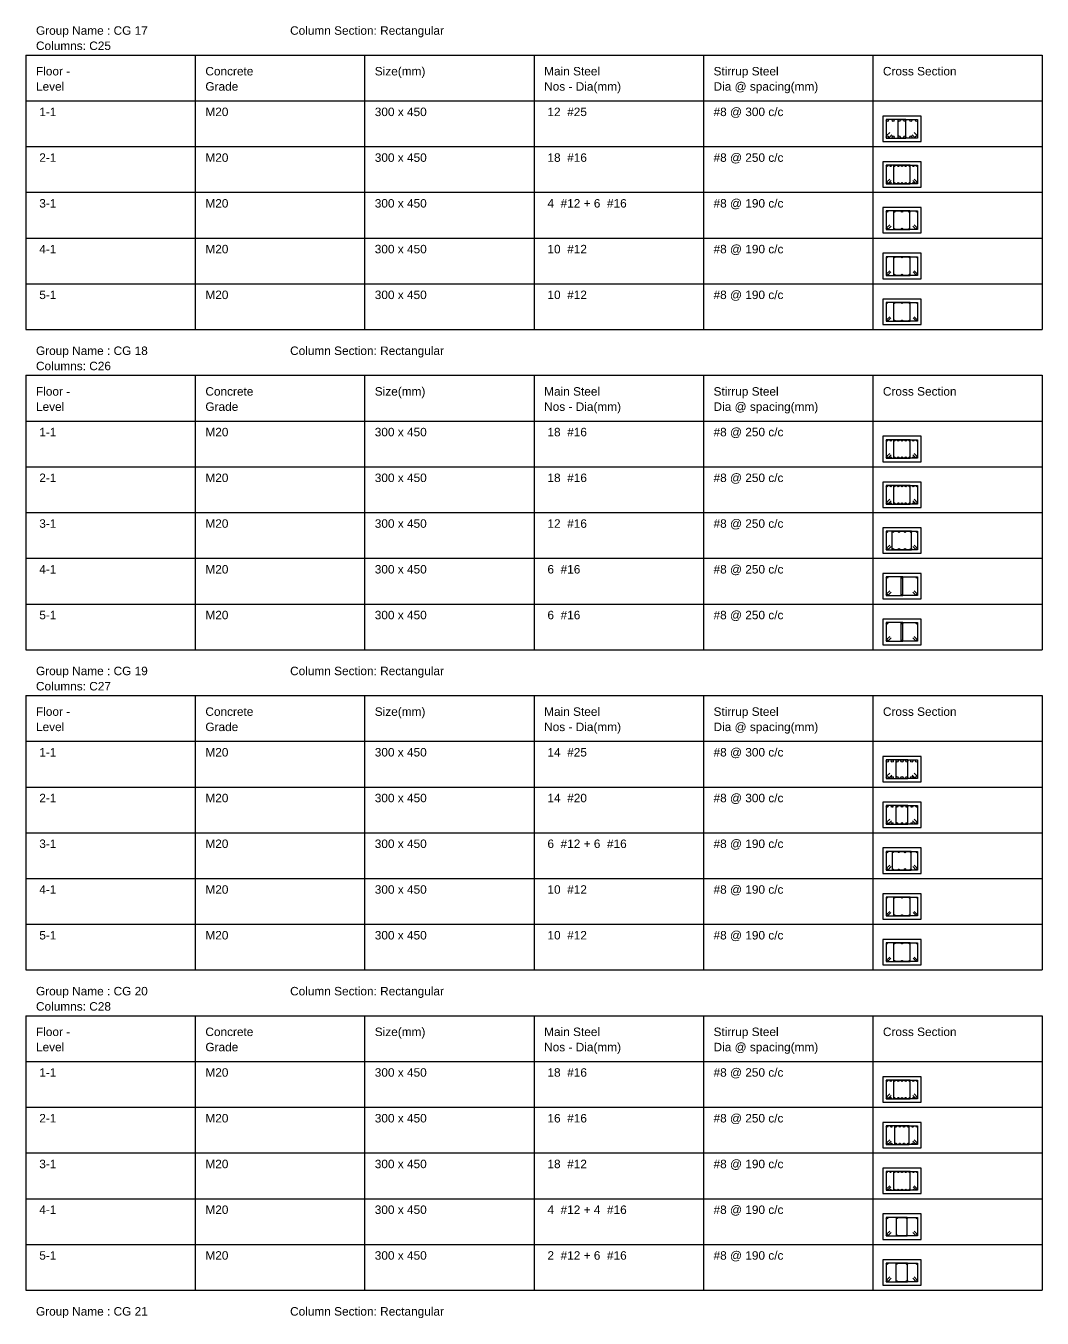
# Model space of a CAD drawing. Extents: x 28 to 264, y -211 to 74.
# Drawn here: x 73.06 to 85.06, y -20.25 to -4.99 of the extents above; entities that cross this region are included whole.
import ezdxf

# ---------------------------------------------------------------- set-up
doc = ezdxf.new("R2010")
doc.units = 0
doc.layers.add('Schedule', color=140, linetype='CONTINUOUS')
doc.styles.add('STRUDS_Arial', font='ARIAL.TTF', dxfattribs={"height": 0.04})

msp = doc.modelspace()

# ---------------------------------------------------------------- linework, layer by layer
at = {"layer": 'Schedule'}
for p, q in [((73.058, -5.34), (85.058, -5.34)), ((73.058, -5.34), (73.058, -8.58)), ((75.058, -5.34), (75.058, -8.58)), ((77.058, -5.34), (77.058, -8.58)), ((79.058, -5.34), (79.058, -8.58)), ((81.058, -5.34), (81.058, -8.58)), ((83.058, -5.34), (83.058, -8.58)), ((85.058, -5.34), (85.058, -8.58)), ((73.058, -5.88), (85.058, -5.88)), ((83.628, -6.06), (83.178, -6.06)), ((83.178, -6.06), (83.178, -6.36)), ((83.45, -6.1), (83.218, -6.1)), ((83.218, -6.1), (83.218, -6.32)), ((83.356, -6.32), (83.356, -6.1)), ((83.356, -6.1), (83.588, -6.1)), ((83.45, -6.32), (83.45, -6.1)), ((83.588, -6.1), (83.588, -6.32)), ((83.628, -6.36), (83.628, -6.06)), ((83.178, -6.36), (83.628, -6.36)), ((83.218, -6.295), (83.258, -6.255)), ((83.218, -6.32), (83.45, -6.32)), ((83.243, -6.32), (83.283, -6.28)), ((83.588, -6.32), (83.356, -6.32)), ((83.563, -6.32), (83.523, -6.28)), ((83.588, -6.295), (83.548, -6.255)), ((73.058, -6.42), (85.058, -6.42)), ((83.628, -6.6), (83.178, -6.6)), ((83.178, -6.6), (83.178, -6.9)), ((83.4995, -6.64), (83.218, -6.64)), ((83.218, -6.64), (83.218, -6.86)), ((83.3065, -6.86), (83.3065, -6.64)), ((83.3065, -6.64), (83.588, -6.64)), ((83.4995, -6.86), (83.4995, -6.64)), ((83.588, -6.64), (83.588, -6.86)), ((83.628, -6.9), (83.628, -6.6)), ((83.218, -6.844), (83.258, -6.804)), ((83.218, -6.86), (83.4995, -6.86)), ((83.234, -6.86), (83.274, -6.82)), ((83.588, -6.86), (83.3065, -6.86)), ((83.572, -6.86), (83.532, -6.82)), ((83.588, -6.844), (83.548, -6.804)), ((73.058, -6.96), (85.058, -6.96)), ((83.178, -6.9), (83.628, -6.9)), ((83.628, -7.14), (83.178, -7.14)), ((83.178, -7.14), (83.178, -7.44)), ((83.628, -7.44), (83.628, -7.14)), ((83.4955, -7.18), (83.218, -7.18)), ((83.218, -7.18), (83.218, -7.4)), ((83.3065, -7.4), (83.3065, -7.18)), ((83.3065, -7.18), (83.588, -7.18)), ((83.4955, -7.4), (83.4955, -7.18)), ((83.588, -7.18), (83.588, -7.4)), ((83.178, -7.44), (83.628, -7.44)), ((83.218, -7.384), (83.258, -7.344)), ((83.218, -7.4), (83.4955, -7.4)), ((83.234, -7.4), (83.274, -7.36)), ((83.588, -7.4), (83.3065, -7.4)), ((83.572, -7.4), (83.532, -7.36)), ((83.588, -7.384), (83.548, -7.344)), ((73.058, -7.5), (85.058, -7.5)), ((83.628, -7.68), (83.178, -7.68)), ((83.178, -7.68), (83.178, -7.98)), ((83.4985, -7.72), (83.218, -7.72)), ((83.218, -7.72), (83.218, -7.94)), ((83.3075, -7.94), (83.3075, -7.72)), ((83.3075, -7.72), (83.588, -7.72)), ((83.4985, -7.94), (83.4985, -7.72)), ((83.588, -7.72), (83.588, -7.94)), ((83.628, -7.98), (83.628, -7.68)), ((83.218, -7.928), (83.258, -7.888)), ((83.23, -7.94), (83.27, -7.9)), ((83.576, -7.94), (83.536, -7.9)), ((83.588, -7.928), (83.548, -7.888)), ((73.058, -8.04), (85.058, -8.04)), ((83.178, -7.98), (83.628, -7.98)), ((83.218, -7.94), (83.4985, -7.94)), ((83.588, -7.94), (83.3075, -7.94)), ((83.628, -8.22), (83.178, -8.22)), ((83.178, -8.22), (83.178, -8.52)), ((83.628, -8.52), (83.628, -8.22)), ((83.4985, -8.26), (83.218, -8.26)), ((83.218, -8.26), (83.218, -8.48)), ((83.3075, -8.48), (83.3075, -8.26)), ((83.3075, -8.26), (83.588, -8.26)), ((83.4985, -8.48), (83.4985, -8.26)), ((83.588, -8.26), (83.588, -8.48)), ((83.178, -8.52), (83.628, -8.52)), ((83.218, -8.468), (83.258, -8.428)), ((83.218, -8.48), (83.4985, -8.48)), ((83.23, -8.48), (83.27, -8.44)), ((83.588, -8.48), (83.3075, -8.48)), ((83.576, -8.48), (83.536, -8.44)), ((83.588, -8.468), (83.548, -8.428)), ((73.058, -8.58), (85.058, -8.58)), ((73.058, -9.12), (85.058, -9.12)), ((73.058, -9.12), (73.058, -12.36)), ((75.058, -9.12), (75.058, -12.36)), ((77.058, -9.12), (77.058, -12.36)), ((79.058, -9.12), (79.058, -12.36)), ((81.058, -9.12), (81.058, -12.36)), ((83.058, -9.12), (83.058, -12.36)), ((85.058, -9.12), (85.058, -12.36)), ((73.058, -9.66), (85.058, -9.66)), ((83.628, -9.84), (83.178, -9.84)), ((83.178, -9.84), (83.178, -10.14)), ((83.4995, -9.88), (83.218, -9.88)), ((83.218, -9.88), (83.218, -10.1)), ((83.3065, -10.1), (83.3065, -9.88)), ((83.3065, -9.88), (83.588, -9.88)), ((83.4995, -10.1), (83.4995, -9.88)), ((83.588, -9.88), (83.588, -10.1)), ((83.628, -10.14), (83.628, -9.84)), ((83.218, -10.084), (83.258, -10.044)), ((83.234, -10.1), (83.274, -10.06)), ((83.572, -10.1), (83.532, -10.06)), ((83.588, -10.084), (83.548, -10.044)), ((73.058, -10.2), (85.058, -10.2)), ((83.178, -10.14), (83.628, -10.14)), ((83.218, -10.1), (83.4995, -10.1)), ((83.588, -10.1), (83.3065, -10.1)), ((83.628, -10.38), (83.178, -10.38)), ((83.178, -10.38), (83.178, -10.68)), ((83.4995, -10.42), (83.218, -10.42)), ((83.218, -10.42), (83.218, -10.64)), ((83.3065, -10.64), (83.3065, -10.42)), ((83.3065, -10.42), (83.588, -10.42)), ((83.4995, -10.64), (83.4995, -10.42)), ((83.588, -10.42), (83.588, -10.64)), ((83.628, -10.68), (83.628, -10.38)), ((83.218, -10.624), (83.258, -10.584)), ((83.218, -10.64), (83.4995, -10.64)), ((83.234, -10.64), (83.274, -10.6)), ((83.588, -10.64), (83.3065, -10.64)), ((83.572, -10.64), (83.532, -10.6)), ((83.588, -10.624), (83.548, -10.584)), ((73.058, -10.74), (85.058, -10.74)), ((83.178, -10.68), (83.628, -10.68)), ((83.628, -10.92), (83.178, -10.92)), ((83.178, -10.92), (83.178, -11.22)), ((83.5172, -10.96), (83.218, -10.96)), ((83.218, -10.96), (83.218, -11.18)), ((83.2888, -11.18), (83.2888, -10.96)), ((83.2888, -10.96), (83.588, -10.96)), ((83.5172, -11.18), (83.5172, -10.96)), ((83.588, -10.96), (83.588, -11.18)), ((83.628, -11.22), (83.628, -10.92)), ((83.218, -11.164), (83.258, -11.124)), ((83.588, -11.164), (83.548, -11.124)), ((73.058, -11.28), (85.058, -11.28)), ((83.178, -11.22), (83.628, -11.22)), ((83.218, -11.18), (83.5172, -11.18)), ((83.234, -11.18), (83.274, -11.14)), ((83.588, -11.18), (83.2888, -11.18)), ((83.572, -11.18), (83.532, -11.14)), ((83.628, -11.46), (83.178, -11.46)), ((83.178, -11.46), (83.178, -11.76)), ((83.411, -11.5), (83.218, -11.5)), ((83.218, -11.5), (83.218, -11.72)), ((83.395, -11.72), (83.395, -11.5)), ((83.395, -11.5), (83.588, -11.5)), ((83.411, -11.72), (83.411, -11.5)), ((83.588, -11.5), (83.588, -11.72)), ((83.628, -11.76), (83.628, -11.46)), ((83.218, -11.704), (83.258, -11.664)), ((83.218, -11.72), (83.411, -11.72)), ((83.234, -11.72), (83.274, -11.68)), ((83.588, -11.72), (83.395, -11.72)), ((83.572, -11.72), (83.532, -11.68)), ((83.588, -11.704), (83.548, -11.664)), ((73.058, -11.82), (85.058, -11.82)), ((83.178, -11.76), (83.628, -11.76)), ((83.628, -12), (83.178, -12)), ((83.178, -12), (83.178, -12.3)), ((83.411, -12.04), (83.218, -12.04)), ((83.218, -12.04), (83.218, -12.26)), ((83.395, -12.26), (83.395, -12.04)), ((83.395, -12.04), (83.588, -12.04)), ((83.411, -12.26), (83.411, -12.04)), ((83.588, -12.04), (83.588, -12.26)), ((83.628, -12.3), (83.628, -12)), ((83.218, -12.244), (83.258, -12.204)), ((83.588, -12.244), (83.548, -12.204)), ((83.178, -12.3), (83.628, -12.3)), ((83.218, -12.26), (83.411, -12.26)), ((83.234, -12.26), (83.274, -12.22)), ((83.588, -12.26), (83.395, -12.26)), ((83.572, -12.26), (83.532, -12.22)), ((73.058, -12.36), (85.058, -12.36)), ((73.058, -12.9), (85.058, -12.9)), ((73.058, -12.9), (73.058, -16.14)), ((75.058, -12.9), (75.058, -16.14)), ((77.058, -12.9), (77.058, -16.14)), ((79.058, -12.9), (79.058, -16.14)), ((81.058, -12.9), (81.058, -16.14)), ((83.058, -12.9), (83.058, -16.14)), ((85.058, -12.9), (85.058, -16.14)), ((73.058, -13.44), (85.058, -13.44)), ((83.628, -13.62), (83.178, -13.62)), ((83.178, -13.62), (83.178, -13.92)), ((83.473, -13.66), (83.218, -13.66)), ((83.218, -13.66), (83.218, -13.88)), ((83.333, -13.88), (83.333, -13.66)), ((83.333, -13.66), (83.588, -13.66)), ((83.473, -13.88), (83.473, -13.66)), ((83.588, -13.66), (83.588, -13.88)), ((83.628, -13.92), (83.628, -13.62)), ((83.218, -13.855), (83.258, -13.815)), ((83.218, -13.88), (83.473, -13.88)), ((83.243, -13.88), (83.283, -13.84)), ((83.588, -13.88), (83.333, -13.88)), ((83.563, -13.88), (83.523, -13.84)), ((83.588, -13.855), (83.548, -13.815)), ((73.058, -13.98), (85.058, -13.98)), ((83.178, -13.92), (83.628, -13.92)), ((83.628, -14.16), (83.178, -14.16)), ((83.178, -14.16), (83.178, -14.46)), ((83.628, -14.46), (83.628, -14.16)), ((83.4714, -14.2), (83.218, -14.2)), ((83.218, -14.2), (83.218, -14.42)), ((83.3347, -14.42), (83.3347, -14.2)), ((83.3347, -14.2), (83.588, -14.2)), ((83.4714, -14.42), (83.4714, -14.2)), ((83.588, -14.2), (83.588, -14.42)), ((83.178, -14.46), (83.628, -14.46)), ((83.218, -14.4), (83.258, -14.36)), ((83.218, -14.42), (83.4714, -14.42)), ((83.238, -14.42), (83.278, -14.38)), ((83.588, -14.42), (83.3347, -14.42)), ((83.568, -14.42), (83.528, -14.38)), ((83.588, -14.4), (83.548, -14.36)), ((73.058, -14.52), (85.058, -14.52)), ((83.628, -14.7), (83.178, -14.7)), ((83.178, -14.7), (83.178, -15)), ((83.5128, -14.74), (83.218, -14.74)), ((83.218, -14.74), (83.218, -14.96)), ((83.2892, -14.96), (83.2892, -14.74)), ((83.2892, -14.74), (83.588, -14.74)), ((83.5128, -14.96), (83.5128, -14.74)), ((83.588, -14.74), (83.588, -14.96)), ((83.628, -15), (83.628, -14.7)), ((83.218, -14.944), (83.258, -14.904)), ((83.234, -14.96), (83.274, -14.92)), ((83.572, -14.96), (83.532, -14.92)), ((83.588, -14.944), (83.548, -14.904)), ((73.058, -15.06), (85.058, -15.06)), ((83.178, -15), (83.628, -15)), ((83.218, -14.96), (83.5128, -14.96)), ((83.588, -14.96), (83.2892, -14.96)), ((83.628, -15.24), (83.178, -15.24)), ((83.178, -15.24), (83.178, -15.54)), ((83.628, -15.54), (83.628, -15.24)), ((83.4985, -15.28), (83.218, -15.28)), ((83.218, -15.28), (83.218, -15.5)), ((83.3075, -15.5), (83.3075, -15.28)), ((83.3075, -15.28), (83.588, -15.28)), ((83.4985, -15.5), (83.4985, -15.28)), ((83.588, -15.28), (83.588, -15.5)), ((83.178, -15.54), (83.628, -15.54)), ((83.218, -15.488), (83.258, -15.448)), ((83.218, -15.5), (83.4985, -15.5)), ((83.23, -15.5), (83.27, -15.46)), ((83.588, -15.5), (83.3075, -15.5)), ((83.576, -15.5), (83.536, -15.46)), ((83.588, -15.488), (83.548, -15.448)), ((73.058, -15.6), (85.058, -15.6)), ((83.628, -15.78), (83.178, -15.78)), ((83.178, -15.78), (83.178, -16.08)), ((83.4985, -15.82), (83.218, -15.82)), ((83.218, -15.82), (83.218, -16.04)), ((83.3075, -16.04), (83.3075, -15.82)), ((83.3075, -15.82), (83.588, -15.82)), ((83.4985, -16.04), (83.4985, -15.82)), ((83.588, -15.82), (83.588, -16.04)), ((83.628, -16.08), (83.628, -15.78)), ((83.218, -16.028), (83.258, -15.988)), ((83.23, -16.04), (83.27, -16)), ((83.576, -16.04), (83.536, -16)), ((83.588, -16.028), (83.548, -15.988)), ((73.058, -16.14), (85.058, -16.14)), ((83.178, -16.08), (83.628, -16.08)), ((83.218, -16.04), (83.4985, -16.04)), ((83.588, -16.04), (83.3075, -16.04)), ((73.058, -16.68), (85.058, -16.68)), ((73.058, -16.68), (73.058, -19.92)), ((75.058, -16.68), (75.058, -19.92)), ((77.058, -16.68), (77.058, -19.92)), ((79.058, -16.68), (79.058, -19.92)), ((81.058, -16.68), (81.058, -19.92)), ((83.058, -16.68), (83.058, -19.92)), ((85.058, -16.68), (85.058, -19.92)), ((73.058, -17.22), (85.058, -17.22)), ((83.628, -17.4), (83.178, -17.4)), ((83.178, -17.4), (83.178, -17.7)), ((83.4995, -17.44), (83.218, -17.44)), ((83.218, -17.44), (83.218, -17.66)), ((83.3065, -17.66), (83.3065, -17.44)), ((83.3065, -17.44), (83.588, -17.44)), ((83.4995, -17.66), (83.4995, -17.44)), ((83.588, -17.44), (83.588, -17.66)), ((83.628, -17.7), (83.628, -17.4)), ((83.218, -17.644), (83.258, -17.604)), ((83.218, -17.66), (83.4995, -17.66)), ((83.234, -17.66), (83.274, -17.62)), ((83.588, -17.66), (83.3065, -17.66)), ((83.572, -17.66), (83.532, -17.62)), ((83.588, -17.644), (83.548, -17.604)), ((73.058, -17.76), (85.058, -17.76)), ((83.178, -17.7), (83.628, -17.7)), ((83.628, -17.94), (83.178, -17.94)), ((83.178, -17.94), (83.178, -18.24)), ((83.4869, -17.98), (83.218, -17.98)), ((83.218, -17.98), (83.218, -18.2)), ((83.3192, -18.2), (83.3192, -17.98)), ((83.3192, -17.98), (83.588, -17.98)), ((83.4869, -18.2), (83.4869, -17.98)), ((83.588, -17.98), (83.588, -18.2)), ((83.628, -18.24), (83.628, -17.94)), ((83.218, -18.184), (83.258, -18.144)), ((83.588, -18.184), (83.548, -18.144)), ((73.058, -18.3), (85.058, -18.3)), ((83.178, -18.24), (83.628, -18.24)), ((83.218, -18.2), (83.4869, -18.2)), ((83.234, -18.2), (83.274, -18.16)), ((83.588, -18.2), (83.3192, -18.2)), ((83.572, -18.2), (83.532, -18.16)), ((83.628, -18.48), (83.178, -18.48)), ((83.178, -18.48), (83.178, -18.78)), ((83.4985, -18.52), (83.218, -18.52)), ((83.218, -18.52), (83.218, -18.74)), ((83.3075, -18.74), (83.3075, -18.52)), ((83.3075, -18.52), (83.588, -18.52)), ((83.4985, -18.74), (83.4985, -18.52)), ((83.588, -18.52), (83.588, -18.74)), ((83.628, -18.78), (83.628, -18.48)), ((83.218, -18.728), (83.258, -18.688)), ((83.218, -18.74), (83.4985, -18.74)), ((83.23, -18.74), (83.27, -18.7)), ((83.588, -18.74), (83.3075, -18.74)), ((83.576, -18.74), (83.536, -18.7)), ((83.588, -18.728), (83.548, -18.688)), ((73.058, -18.84), (85.058, -18.84)), ((83.178, -18.78), (83.628, -18.78)), ((83.628, -19.02), (83.178, -19.02)), ((83.178, -19.02), (83.178, -19.32)), ((83.4653, -19.06), (83.218, -19.06)), ((83.218, -19.06), (83.218, -19.28)), ((83.3367, -19.28), (83.3367, -19.06)), ((83.3367, -19.06), (83.588, -19.06)), ((83.4653, -19.28), (83.4653, -19.06)), ((83.588, -19.06), (83.588, -19.28)), ((83.628, -19.32), (83.628, -19.02)), ((83.178, -19.32), (83.628, -19.32)), ((83.218, -19.264), (83.258, -19.224)), ((83.218, -19.28), (83.4653, -19.28)), ((83.234, -19.28), (83.274, -19.24)), ((83.588, -19.28), (83.3367, -19.28)), ((83.572, -19.28), (83.532, -19.24)), ((83.588, -19.264), (83.548, -19.224)), ((73.058, -19.38), (85.058, -19.38)), ((83.628, -19.56), (83.178, -19.56)), ((83.178, -19.56), (83.178, -19.86)), ((83.4687, -19.6), (83.218, -19.6)), ((83.218, -19.6), (83.218, -19.82)), ((83.3354, -19.82), (83.3354, -19.6)), ((83.3354, -19.6), (83.588, -19.6)), ((83.4687, -19.82), (83.4687, -19.6)), ((83.588, -19.6), (83.588, -19.82)), ((83.628, -19.86), (83.628, -19.56)), ((83.218, -19.804), (83.258, -19.764)), ((83.218, -19.82), (83.4687, -19.82)), ((83.234, -19.82), (83.274, -19.78)), ((83.588, -19.82), (83.3354, -19.82)), ((83.572, -19.82), (83.532, -19.78)), ((83.588, -19.804), (83.548, -19.764)), ((73.058, -19.92), (85.058, -19.92)), ((83.178, -19.86), (83.628, -19.86))]:
    msp.add_line(p, q, dxfattribs=at)
for centre, radius in [((83.2305, -6.1125), 0.0125), ((83.2995, -6.1125), 0.0125), ((83.3685, -6.1125), 0.0125), ((83.4375, -6.1125), 0.0125), ((83.5065, -6.1125), 0.0125), ((83.5755, -6.1125), 0.0125), ((83.2305, -6.3075), 0.0125), ((83.2995, -6.3075), 0.0125), ((83.3685, -6.3075), 0.0125), ((83.4375, -6.3075), 0.0125), ((83.5065, -6.3075), 0.0125), ((83.5755, -6.3075), 0.0125), ((83.226, -6.648), 0.008), ((83.2703, -6.648), 0.008), ((83.3145, -6.648), 0.008), ((83.3588, -6.648), 0.008), ((83.403, -6.648), 0.008), ((83.4473, -6.648), 0.008), ((83.4915, -6.648), 0.008), ((83.5358, -6.648), 0.008), ((83.58, -6.648), 0.008), ((83.226, -6.852), 0.008), ((83.2703, -6.852), 0.008), ((83.3145, -6.852), 0.008), ((83.3588, -6.852), 0.008), ((83.403, -6.852), 0.008), ((83.4473, -6.852), 0.008), ((83.4915, -6.852), 0.008), ((83.5358, -6.852), 0.008), ((83.58, -6.852), 0.008), ((83.226, -7.188), 0.008), ((83.3125, -7.188), 0.006), ((83.403, -7.188), 0.008), ((83.4895, -7.188), 0.006), ((83.58, -7.188), 0.008), ((83.226, -7.392), 0.008), ((83.3125, -7.394), 0.006), ((83.403, -7.392), 0.008), ((83.4895, -7.394), 0.006), ((83.58, -7.392), 0.008), ((83.224, -7.726), 0.006), ((83.3135, -7.726), 0.006), ((83.403, -7.726), 0.006), ((83.4925, -7.726), 0.006), ((83.582, -7.726), 0.006), ((83.224, -7.934), 0.006), ((83.3135, -7.934), 0.006), ((83.403, -7.934), 0.006), ((83.4925, -7.934), 0.006), ((83.582, -7.934), 0.006), ((83.224, -8.266), 0.006), ((83.3135, -8.266), 0.006), ((83.403, -8.266), 0.006), ((83.4925, -8.266), 0.006), ((83.582, -8.266), 0.006), ((83.224, -8.474), 0.006), ((83.3135, -8.474), 0.006), ((83.403, -8.474), 0.006), ((83.4925, -8.474), 0.006), ((83.582, -8.474), 0.006), ((83.226, -9.888), 0.008), ((83.2703, -9.888), 0.008), ((83.3145, -9.888), 0.008), ((83.3588, -9.888), 0.008), ((83.403, -9.888), 0.008), ((83.4473, -9.888), 0.008), ((83.4915, -9.888), 0.008), ((83.5358, -9.888), 0.008), ((83.58, -9.888), 0.008), ((83.226, -10.092), 0.008), ((83.2703, -10.092), 0.008), ((83.3145, -10.092), 0.008), ((83.3588, -10.092), 0.008), ((83.403, -10.092), 0.008), ((83.4473, -10.092), 0.008), ((83.4915, -10.092), 0.008), ((83.5358, -10.092), 0.008), ((83.58, -10.092), 0.008), ((83.226, -10.428), 0.008), ((83.2703, -10.428), 0.008), ((83.3145, -10.428), 0.008), ((83.3588, -10.428), 0.008), ((83.403, -10.428), 0.008), ((83.4473, -10.428), 0.008), ((83.4915, -10.428), 0.008), ((83.5358, -10.428), 0.008), ((83.58, -10.428), 0.008), ((83.226, -10.632), 0.008), ((83.2703, -10.632), 0.008), ((83.3145, -10.632), 0.008), ((83.3588, -10.632), 0.008), ((83.403, -10.632), 0.008), ((83.4473, -10.632), 0.008), ((83.4915, -10.632), 0.008), ((83.5358, -10.632), 0.008), ((83.58, -10.632), 0.008), ((83.226, -10.968), 0.008), ((83.2968, -10.968), 0.008), ((83.3676, -10.968), 0.008), ((83.4384, -10.968), 0.008), ((83.5092, -10.968), 0.008), ((83.58, -10.968), 0.008), ((83.226, -11.172), 0.008), ((83.2968, -11.172), 0.008), ((83.3676, -11.172), 0.008), ((83.4384, -11.172), 0.008), ((83.5092, -11.172), 0.008), ((83.58, -11.172), 0.008), ((83.226, -11.508), 0.008), ((83.403, -11.508), 0.008), ((83.58, -11.508), 0.008), ((83.226, -11.712), 0.008), ((83.403, -11.712), 0.008), ((83.58, -11.712), 0.008), ((83.226, -12.048), 0.008), ((83.403, -12.048), 0.008), ((83.58, -12.048), 0.008), ((83.226, -12.252), 0.008), ((83.403, -12.252), 0.008), ((83.58, -12.252), 0.008), ((83.2305, -13.6725), 0.0125), ((83.288, -13.6725), 0.0125), ((83.3455, -13.6725), 0.0125), ((83.403, -13.6725), 0.0125), ((83.4605, -13.6725), 0.0125), ((83.518, -13.6725), 0.0125), ((83.5755, -13.6725), 0.0125), ((83.2305, -13.8675), 0.0125), ((83.288, -13.8675), 0.0125), ((83.3455, -13.8675), 0.0125), ((83.403, -13.8675), 0.0125), ((83.4605, -13.8675), 0.0125), ((83.518, -13.8675), 0.0125), ((83.5755, -13.8675), 0.0125), ((83.228, -14.21), 0.01), ((83.2863, -14.21), 0.01), ((83.3447, -14.21), 0.01), ((83.403, -14.21), 0.01), ((83.4613, -14.21), 0.01), ((83.5197, -14.21), 0.01), ((83.578, -14.21), 0.01), ((83.228, -14.41), 0.01), ((83.2863, -14.41), 0.01), ((83.3447, -14.41), 0.01), ((83.403, -14.41), 0.01), ((83.4613, -14.41), 0.01), ((83.5197, -14.41), 0.01), ((83.578, -14.41), 0.01), ((83.226, -14.748), 0.008), ((83.2952, -14.748), 0.006), ((83.3644, -14.748), 0.006), ((83.4376, -14.748), 0.008), ((83.5068, -14.748), 0.006), ((83.58, -14.748), 0.008), ((83.226, -14.952), 0.008), ((83.2952, -14.954), 0.006), ((83.3644, -14.954), 0.006), ((83.4376, -14.952), 0.008), ((83.5068, -14.954), 0.006), ((83.58, -14.952), 0.008), ((83.224, -15.286), 0.006), ((83.3135, -15.286), 0.006), ((83.403, -15.286), 0.006), ((83.4925, -15.286), 0.006), ((83.582, -15.286), 0.006), ((83.224, -15.494), 0.006), ((83.3135, -15.494), 0.006), ((83.403, -15.494), 0.006), ((83.4925, -15.494), 0.006), ((83.582, -15.494), 0.006), ((83.224, -15.826), 0.006), ((83.3135, -15.826), 0.006), ((83.403, -15.826), 0.006), ((83.4925, -15.826), 0.006), ((83.582, -15.826), 0.006), ((83.224, -16.034), 0.006), ((83.3135, -16.034), 0.006), ((83.403, -16.034), 0.006), ((83.4925, -16.034), 0.006), ((83.582, -16.034), 0.006), ((83.226, -17.448), 0.008), ((83.2703, -17.448), 0.008), ((83.3145, -17.448), 0.008), ((83.3588, -17.448), 0.008), ((83.403, -17.448), 0.008), ((83.4473, -17.448), 0.008), ((83.4915, -17.448), 0.008), ((83.5358, -17.448), 0.008), ((83.58, -17.448), 0.008), ((83.226, -17.652), 0.008), ((83.2703, -17.652), 0.008), ((83.3145, -17.652), 0.008), ((83.3588, -17.652), 0.008), ((83.403, -17.652), 0.008), ((83.4473, -17.652), 0.008), ((83.4915, -17.652), 0.008), ((83.5358, -17.652), 0.008), ((83.58, -17.652), 0.008), ((83.226, -17.988), 0.008), ((83.2766, -17.988), 0.008), ((83.3272, -17.988), 0.008), ((83.3777, -17.988), 0.008), ((83.4283, -17.988), 0.008), ((83.4789, -17.988), 0.008), ((83.5294, -17.988), 0.008), ((83.58, -17.988), 0.008), ((83.226, -18.192), 0.008), ((83.2766, -18.192), 0.008), ((83.3272, -18.192), 0.008), ((83.3777, -18.192), 0.008), ((83.4283, -18.192), 0.008), ((83.4789, -18.192), 0.008), ((83.5294, -18.192), 0.008), ((83.58, -18.192), 0.008), ((83.224, -18.526), 0.006), ((83.2688, -18.526), 0.006), ((83.3135, -18.526), 0.006), ((83.3583, -18.526), 0.006), ((83.403, -18.526), 0.006), ((83.4478, -18.526), 0.006), ((83.4925, -18.526), 0.006), ((83.5373, -18.526), 0.006), ((83.582, -18.526), 0.006), ((83.224, -18.734), 0.006), ((83.2688, -18.734), 0.006), ((83.3135, -18.734), 0.006), ((83.3583, -18.734), 0.006), ((83.403, -18.734), 0.006), ((83.4478, -18.734), 0.006), ((83.4925, -18.734), 0.006), ((83.5373, -18.734), 0.006), ((83.582, -18.734), 0.006), ((83.226, -19.068), 0.008), ((83.3427, -19.068), 0.006), ((83.4594, -19.068), 0.006), ((83.58, -19.068), 0.008), ((83.226, -19.272), 0.008), ((83.3427, -19.274), 0.006), ((83.4594, -19.274), 0.006), ((83.58, -19.272), 0.008), ((83.226, -19.608), 0.008), ((83.3413, -19.608), 0.006), ((83.4607, -19.608), 0.008), ((83.58, -19.608), 0.008), ((83.226, -19.812), 0.008), ((83.3413, -19.814), 0.006), ((83.4607, -19.812), 0.008), ((83.58, -19.812), 0.008)]:
    msp.add_circle(centre, radius, dxfattribs=at)

# ---------------------------------------------------------------- texts
at = {"layer": 'Schedule', "style": 'STRUDS_Arial'}
for s, p in [('Group Name : CG 17', (73.178, -5.1)), ('Column Section: Rectangular ', (76.178, -5.1)), ('Columns: C25 ', (73.178, -5.28)), ('Floor - ', (73.178, -5.58)), ('Concrete', (75.178, -5.58)), ('Size(mm)', (77.178, -5.58)), ('Main Steel', (79.178, -5.58)), ('Stirrup Steel', (81.178, -5.58)), ('Cross Section', (83.178, -5.58)), ('Level', (73.178, -5.76)), ('Grade', (75.178, -5.76)), ('Nos - Dia(mm)', (79.178, -5.76)), ('Dia @ spacing(mm)', (81.178, -5.76)), (' 1-1', (73.178, -6.06)), ('M20', (75.178, -6.06)), ('300 x 450 ', (77.178, -6.06)), (' 12  #25 ', (79.178, -6.06)), ('#8 @ 300 c/c', (81.178, -6.06)), (' 2-1', (73.178, -6.6)), ('M20', (75.178, -6.6)), ('300 x 450 ', (77.178, -6.6)), (' 18  #16 ', (79.178, -6.6)), ('#8 @ 250 c/c', (81.178, -6.6)), (' 3-1', (73.178, -7.14)), ('M20', (75.178, -7.14)), ('300 x 450 ', (77.178, -7.14)), (' 4  #12 + 6  #16 ', (79.178, -7.14)), ('#8 @ 190 c/c', (81.178, -7.14)), (' 4-1', (73.178, -7.68)), ('M20', (75.178, -7.68)), ('300 x 450 ', (77.178, -7.68)), (' 10  #12 ', (79.178, -7.68)), ('#8 @ 190 c/c', (81.178, -7.68)), (' 5-1', (73.178, -8.22)), ('M20', (75.178, -8.22)), ('300 x 450 ', (77.178, -8.22)), (' 10  #12 ', (79.178, -8.22)), ('#8 @ 190 c/c', (81.178, -8.22)), ('Group Name : CG 18', (73.178, -8.88)), ('Column Section: Rectangular ', (76.178, -8.88)), ('Columns: C26 ', (73.178, -9.06)), ('Floor - ', (73.178, -9.36)), ('Concrete', (75.178, -9.36)), ('Size(mm)', (77.178, -9.36)), ('Main Steel', (79.178, -9.36)), ('Stirrup Steel', (81.178, -9.36)), ('Cross Section', (83.178, -9.36)), ('Level', (73.178, -9.54)), ('Grade', (75.178, -9.54)), ('Nos - Dia(mm)', (79.178, -9.54)), ('Dia @ spacing(mm)', (81.178, -9.54)), (' 1-1', (73.178, -9.84)), ('M20', (75.178, -9.84)), ('300 x 450 ', (77.178, -9.84)), (' 18  #16 ', (79.178, -9.84)), ('#8 @ 250 c/c', (81.178, -9.84)), (' 2-1', (73.178, -10.38)), ('M20', (75.178, -10.38)), ('300 x 450 ', (77.178, -10.38)), (' 18  #16 ', (79.178, -10.38)), ('#8 @ 250 c/c', (81.178, -10.38)), (' 3-1', (73.178, -10.92)), ('M20', (75.178, -10.92)), ('300 x 450 ', (77.178, -10.92)), (' 12  #16 ', (79.178, -10.92)), ('#8 @ 250 c/c', (81.178, -10.92)), (' 4-1', (73.178, -11.46)), ('M20', (75.178, -11.46)), ('300 x 450 ', (77.178, -11.46)), (' 6  #16 ', (79.178, -11.46)), ('#8 @ 250 c/c', (81.178, -11.46)), ('M20', (75.178, -12)), ('300 x 450 ', (77.178, -12)), (' 6  #16 ', (79.178, -12)), ('#8 @ 250 c/c', (81.178, -12)), (' 5-1', (73.178, -12)), ('Group Name : CG 19', (73.178, -12.66)), ('Column Section: Rectangular ', (76.178, -12.66)), ('Columns: C27 ', (73.178, -12.84)), ('Floor - ', (73.178, -13.14)), ('Concrete', (75.178, -13.14)), ('Size(mm)', (77.178, -13.14)), ('Main Steel', (79.178, -13.14)), ('Stirrup Steel', (81.178, -13.14)), ('Cross Section', (83.178, -13.14)), ('Level', (73.178, -13.32)), ('Grade', (75.178, -13.32)), ('Nos - Dia(mm)', (79.178, -13.32)), ('Dia @ spacing(mm)', (81.178, -13.32)), (' 1-1', (73.178, -13.62)), ('M20', (75.178, -13.62)), ('300 x 450 ', (77.178, -13.62)), (' 14  #25 ', (79.178, -13.62)), ('#8 @ 300 c/c', (81.178, -13.62)), (' 2-1', (73.178, -14.16)), ('M20', (75.178, -14.16)), ('300 x 450 ', (77.178, -14.16)), (' 14  #20 ', (79.178, -14.16)), ('#8 @ 300 c/c', (81.178, -14.16)), (' 3-1', (73.178, -14.7)), ('M20', (75.178, -14.7)), ('300 x 450 ', (77.178, -14.7)), (' 6  #12 + 6  #16 ', (79.178, -14.7)), ('#8 @ 190 c/c', (81.178, -14.7)), (' 4-1', (73.178, -15.24)), ('M20', (75.178, -15.24)), ('300 x 450 ', (77.178, -15.24)), (' 10  #12 ', (79.178, -15.24)), ('#8 @ 190 c/c', (81.178, -15.24)), (' 5-1', (73.178, -15.78)), ('M20', (75.178, -15.78)), ('300 x 450 ', (77.178, -15.78)), (' 10  #12 ', (79.178, -15.78)), ('#8 @ 190 c/c', (81.178, -15.78)), ('Group Name : CG 20', (73.178, -16.44)), ('Column Section: Rectangular ', (76.178, -16.44)), ('Columns: C28 ', (73.178, -16.62)), ('Floor - ', (73.178, -16.92)), ('Concrete', (75.178, -16.92)), ('Size(mm)', (77.178, -16.92)), ('Main Steel', (79.178, -16.92)), ('Stirrup Steel', (81.178, -16.92)), ('Cross Section', (83.178, -16.92)), ('Level', (73.178, -17.1)), ('Grade', (75.178, -17.1)), ('Nos - Dia(mm)', (79.178, -17.1)), ('Dia @ spacing(mm)', (81.178, -17.1)), (' 1-1', (73.178, -17.4)), ('M20', (75.178, -17.4)), ('300 x 450 ', (77.178, -17.4)), (' 18  #16 ', (79.178, -17.4)), ('#8 @ 250 c/c', (81.178, -17.4)), (' 2-1', (73.178, -17.94)), ('M20', (75.178, -17.94)), ('300 x 450 ', (77.178, -17.94)), (' 16  #16 ', (79.178, -17.94)), ('#8 @ 250 c/c', (81.178, -17.94)), (' 3-1', (73.178, -18.48)), ('M20', (75.178, -18.48)), ('300 x 450 ', (77.178, -18.48)), (' 18  #12 ', (79.178, -18.48)), ('#8 @ 190 c/c', (81.178, -18.48)), ('#8 @ 190 c/c', (81.178, -19.02)), (' 4-1', (73.178, -19.02)), ('M20', (75.178, -19.02)), ('300 x 450 ', (77.178, -19.02)), (' 4  #12 + 4  #16 ', (79.178, -19.02)), (' 5-1', (73.178, -19.56)), ('M20', (75.178, -19.56)), ('300 x 450 ', (77.178, -19.56)), (' 2  #12 + 6  #16 ', (79.178, -19.56)), ('#8 @ 190 c/c', (81.178, -19.56)), ('Group Name : CG 21', (73.178, -20.22)), ('Column Section: Rectangular ', (76.178, -20.22))]:
    msp.add_text(s, height=0.1, dxfattribs=at).set_placement(p)

doc.saveas('drawing.dxf')
